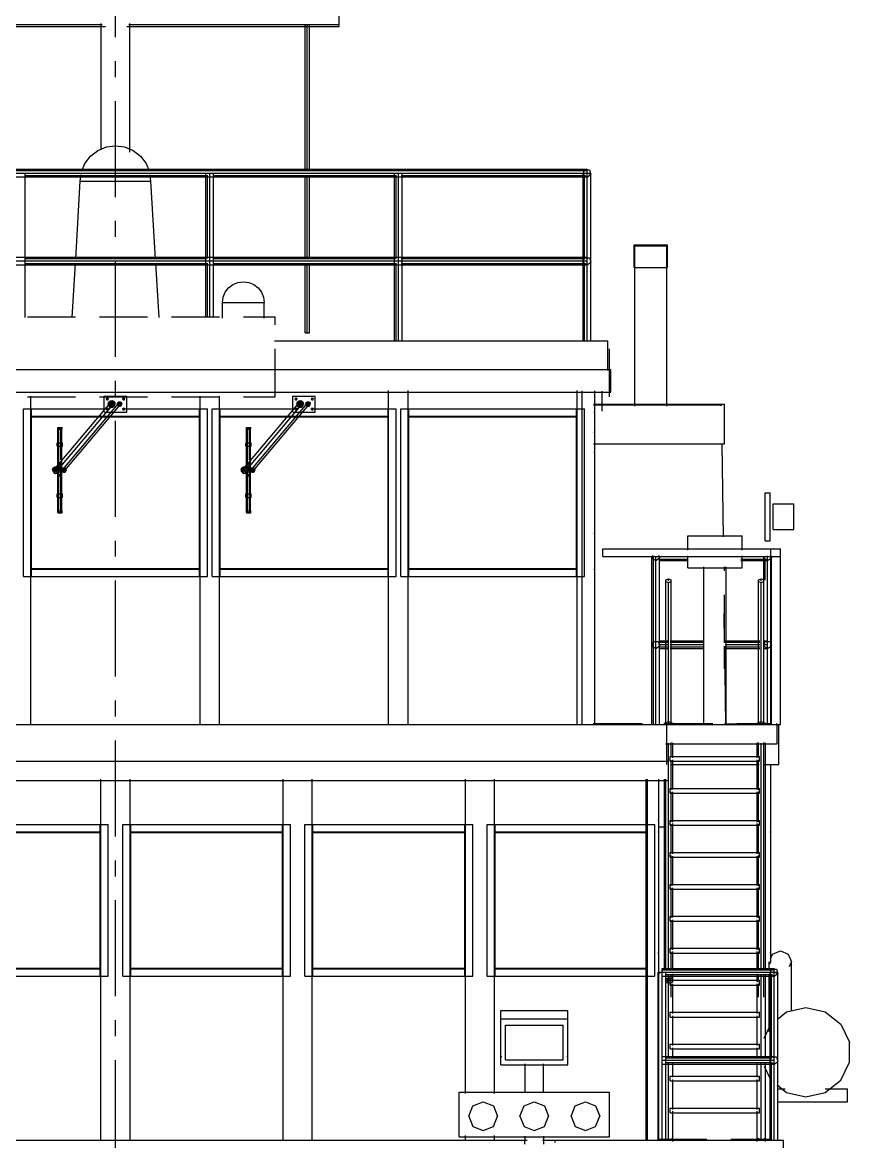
# Model space of a CAD drawing. Extents: x 5 to 836, y 5 to 589.
# Drawn here: x 500.2 to 551.9, y 477.9 to 547.9 of the extents above; entities that cross this region are included whole.
import ezdxf

# ---------------------------------------------------------------- set-up
doc = ezdxf.new("R2010")
doc.units = 0
doc.linetypes.add('CENTER', pattern=[10, 6, -1.5, 1, -1.5])
doc.linetypes.add('DASHED', pattern=[4.5, 3, -1.5])
for name, color, linetype in [('CENTRE', 4, 'CENTER'), ('DETAIL', 8, 'CONTINUOUS'), ('MARKING', 4, 'DASHED'), ('OUTLINE', 7, 'CONTINUOUS')]:
    doc.layers.add(name, color=color, linetype=linetype)

msp = doc.modelspace()

# ---------------------------------------------------------------- linework, layer by layer
at = {"layer": 'CENTRE'}
msp.add_line((506, 387), (506, 581), dxfattribs=at)
at = {"layer": 'DETAIL'}
for p, q in [((520, 547.67), (520, 548.33)), ((492, 547.79), (505.16, 547.79)), ((492, 547.67), (505.37, 547.67)), ((506.7, 547.67), (520, 547.67)), ((506.84, 547.79), (520, 547.79)), ((517.86, 538.65), (517.86, 547.75)), ((518, 538.65), (518, 547.75)), ((518.14, 538.65), (518.14, 547.75)), ((476.26, 538.5), (535.74, 538.5)), ((476.5, 538.74), (535.5, 538.74)), ((476.5, 538.65), (535.5, 538.65)), ((500.34, 529.46), (500.34, 538.5)), ((511.66, 529.46), (511.66, 538.5)), ((511.9, 529.46), (511.9, 538.5)), ((512.14, 529.46), (512.14, 538.5)), ((523.46, 528), (523.46, 538.5)), ((523.7, 528), (523.7, 538.5)), ((523.94, 528), (523.94, 538.5)), ((535.26, 538.42), (535.35, 538.7)), ((535.26, 528), (535.26, 538.5)), ((535.35, 538.7), (535.65, 538.7)), ((535.5, 528), (535.5, 538.74)), ((535.65, 538.7), (535.74, 538.42)), ((535.65, 538.43), (535.65, 538.5)), ((535.74, 528), (535.74, 538.5)), ((476.5, 538.26), (535.5, 538.26)), ((500.3, 538.35), (511.7, 538.35)), ((503.8, 538), (508.2, 538)), ((511.75, 533.15), (511.75, 538.36)), ((512.12, 538.35), (523.53, 538.35)), ((517.86, 533.12), (517.86, 538.37)), ((518, 533.12), (518, 538.37)), ((518.14, 533.12), (518.14, 538.37)), ((523.55, 533.15), (523.55, 538.36)), ((523.88, 538.35), (535.36, 538.35)), ((535.26, 538.42), (535.5, 538.25)), ((535.35, 533.15), (535.35, 538.36)), ((535.5, 538.25), (535.74, 538.42)), ((538.46, 534), (540.54, 534)), ((538.5, 533.95), (540.5, 533.95)), ((476.5, 533.24), (535.5, 533.24)), ((476.5, 533), (535.5, 533)), ((500.3, 533.15), (511.7, 533.15)), ((511.75, 529.46), (511.75, 532.87)), ((512.12, 533.15), (523.53, 533.15)), ((523.55, 528), (523.55, 532.87)), ((523.88, 533.15), (535.36, 533.15)), ((535.26, 532.92), (535.35, 533.2)), ((535.26, 532.92), (535.5, 532.75)), ((535.35, 533.2), (535.65, 533.2)), ((535.35, 528), (535.35, 532.87)), ((535.5, 532.75), (535.74, 532.92)), ((535.65, 533.2), (535.74, 532.92)), ((476.5, 532.76), (535.5, 532.76)), ((500.3, 532.85), (511.7, 532.85)), ((512.12, 532.85), (523.53, 532.85)), ((517.86, 528.5), (517.86, 532.84)), ((518, 528.5), (518, 532.84)), ((518.14, 528.5), (518.14, 532.84)), ((523.88, 532.85), (535.36, 532.85)), ((538.46, 532.6), (540.54, 532.6)), ((512.7, 530.4), (515.3, 530.4)), ((515.94, 528), (536.8, 528)), ((517.86, 528.5), (518.14, 528.5)), ((536.8, 526.14), (536.8, 528)), ((475, 526.2), (537, 526.2)), ((537, 524.8), (537, 526.2)), ((475, 524.8), (537, 524.8)), ((500.71, 504), (500.71, 524.54)), ((511.29, 504), (511.29, 524.54)), ((512.51, 504), (512.51, 524.54)), ((523.09, 504), (523.09, 524.89)), ((524.31, 504), (524.31, 524.89)), ((534.89, 504), (534.89, 524.89)), ((535.2, 504), (535.2, 524.88)), ((536, 504), (536, 524.88)), ((500.25, 523.75), (505.37, 523.75)), ((500.25, 513.25), (500.25, 523.75)), ((500.75, 513.25), (500.75, 523.75)), ((505.43, 524.37), (505.44, 524.4)), ((505.43, 524.37), (505.44, 524.34)), ((505.43, 523.73), (505.44, 523.76)), ((505.44, 524.4), (505.46, 524.42)), ((505.44, 524.34), (505.46, 524.32)), ((505.44, 523.76), (505.46, 523.78)), ((505.46, 524.42), (505.49, 524.43)), ((505.46, 524.32), (505.49, 524.31)), ((505.46, 523.78), (505.49, 523.79)), ((505.49, 524.43), (505.52, 524.42)), ((505.49, 524.31), (505.52, 524.32)), ((505.49, 523.79), (505.52, 523.78)), ((505.52, 524.42), (505.54, 524.4)), ((505.52, 524.32), (505.54, 524.34)), ((505.52, 523.78), (505.54, 523.76)), ((505.54, 524.4), (505.55, 524.37)), ((505.54, 524.34), (505.55, 524.37)), ((505.54, 524.09), (505.59, 524.19)), ((505.54, 524.09), (505.55, 523.98)), ((505.54, 523.76), (505.55, 523.73)), ((505.55, 523.98), (505.61, 523.89)), ((505.56, 524.05), (505.59, 524.14)), ((505.56, 524.05), (505.59, 523.96)), ((505.59, 524.19), (505.68, 524.25)), ((505.59, 524.14), (505.66, 524.21)), ((505.59, 523.96), (505.66, 523.89)), ((505.6, 524.05), (505.62, 524.13)), ((505.6, 524.05), (505.62, 523.97)), ((505.61, 523.89), (505.71, 523.84)), ((505.62, 524.13), (505.67, 524.18)), ((505.62, 523.97), (505.67, 523.92)), ((505.66, 524.21), (505.75, 524.24)), ((505.66, 524.07), (505.72, 524.13)), ((505.66, 524.07), (505.69, 523.98)), ((505.66, 523.89), (505.75, 523.86)), ((505.67, 524.18), (505.75, 524.2)), ((505.67, 523.92), (505.75, 523.9)), ((505.68, 524.25), (505.79, 524.26)), ((505.68, 524.05), (505.69, 524.09)), ((505.68, 524.05), (505.69, 524.01)), ((505.69, 524.09), (505.71, 524.11)), ((505.69, 524.01), (505.71, 523.99)), ((505.69, 523.98), (505.78, 523.97)), ((505.71, 524.11), (505.75, 524.12)), ((505.71, 523.99), (505.75, 523.98)), ((505.71, 523.84), (505.82, 523.85)), ((505.72, 524.13), (505.81, 524.12)), ((505.75, 524.24), (505.84, 524.21)), ((505.75, 524.2), (505.83, 524.18)), ((505.75, 524.12), (505.79, 524.11)), ((505.75, 523.98), (505.79, 523.99)), ((505.75, 523.9), (505.83, 523.92)), ((505.75, 523.86), (505.85, 523.89)), ((505.78, 523.97), (505.84, 524.03)), ((505.79, 524.26), (505.89, 524.21)), ((505.79, 524.11), (505.81, 524.09)), ((505.79, 523.99), (505.81, 524.01)), ((505.81, 524.12), (505.84, 524.03)), ((505.81, 524.09), (505.82, 524.05)), ((505.81, 524.01), (505.82, 524.05)), ((505.82, 523.85), (505.91, 523.91)), ((505.83, 524.18), (505.88, 524.13)), ((505.83, 523.92), (505.88, 523.97)), ((505.84, 524.21), (505.91, 524.14)), ((505.84, 523.89), (505.91, 523.96)), ((505.88, 524.13), (505.9, 524.05)), ((505.88, 523.97), (505.9, 524.05)), ((505.89, 524.21), (505.95, 524.12)), ((505.91, 524.14), (505.94, 524.05)), ((505.91, 523.96), (505.94, 524.05)), ((505.91, 523.91), (505.96, 524.01)), ((505.95, 524.12), (505.96, 524.01)), ((506.11, 524.07), (506.14, 524.14)), ((506.11, 524.07), (506.12, 524)), ((506.12, 524), (506.16, 523.94)), ((506.13, 524.05), (506.15, 524.11)), ((506.13, 524.05), (506.15, 523.99)), ((506.14, 524.14), (506.2, 524.18)), ((506.15, 524.11), (506.19, 524.15)), ((506.15, 524.05), (506.17, 524.1)), ((506.15, 524.05), (506.17, 524)), ((506.15, 523.99), (506.19, 523.95)), ((506.16, 523.94), (506.23, 523.91)), ((506.17, 524.1), (506.2, 524.13)), ((506.17, 524), (506.2, 523.97)), ((506.19, 524.15), (506.25, 524.17)), ((506.19, 524.06), (506.23, 524.11)), ((506.19, 524.06), (506.21, 524)), ((506.19, 523.95), (506.25, 523.93)), ((506.2, 524.18), (506.27, 524.19)), ((506.2, 524.13), (506.25, 524.15)), ((506.2, 523.97), (506.25, 523.95)), ((506.21, 524.05), (506.22, 524.07)), ((506.21, 524.05), (506.22, 524.03)), ((506.21, 524), (506.27, 523.99)), ((506.22, 524.07), (506.23, 524.08)), ((506.22, 524.03), (506.23, 524.02)), ((506.23, 524.11), (506.29, 524.1)), ((506.23, 524.08), (506.25, 524.09)), ((506.23, 524.02), (506.25, 524.01)), ((506.23, 523.91), (506.3, 523.92)), ((506.25, 524.17), (506.31, 524.15)), ((506.25, 524.15), (506.3, 524.13)), ((506.25, 524.09), (506.27, 524.08)), ((506.25, 524.01), (506.27, 524.02)), ((506.25, 523.95), (506.3, 523.97)), ((506.25, 523.93), (506.31, 523.95)), ((506.27, 524.19), (506.34, 524.16)), ((506.27, 524.08), (506.28, 524.07)), ((506.27, 523.99), (506.31, 524.04)), ((506.27, 524.02), (506.28, 524.03)), ((506.28, 524.07), (506.29, 524.05)), ((506.28, 524.03), (506.29, 524.05)), ((506.29, 524.1), (506.31, 524.04)), ((506.3, 524.13), (506.33, 524.1)), ((506.3, 523.97), (506.33, 524)), ((506.3, 523.92), (506.36, 523.96)), ((506.31, 524.15), (506.35, 524.11)), ((506.31, 523.95), (506.35, 523.99)), ((506.33, 524.1), (506.35, 524.05)), ((506.33, 524), (506.35, 524.05)), ((506.34, 524.16), (506.38, 524.1)), ((506.35, 524.11), (506.37, 524.05)), ((506.35, 523.99), (506.37, 524.05)), ((506.36, 523.96), (506.39, 524.03)), ((506.38, 524.1), (506.39, 524.03)), ((506.45, 524.37), (506.46, 524.4)), ((506.45, 524.37), (506.46, 524.34)), ((506.45, 523.73), (506.46, 523.76)), ((506.46, 524.4), (506.48, 524.42)), ((506.46, 524.34), (506.48, 524.32)), ((506.46, 523.76), (506.48, 523.78)), ((506.48, 524.42), (506.51, 524.43)), ((506.48, 524.32), (506.51, 524.31)), ((506.48, 523.78), (506.51, 523.79)), ((506.51, 524.43), (506.54, 524.42)), ((506.51, 524.31), (506.54, 524.32)), ((506.51, 523.79), (506.54, 523.78)), ((506.54, 524.42), (506.56, 524.4)), ((506.54, 524.32), (506.56, 524.34)), ((506.54, 523.78), (506.56, 523.76)), ((506.56, 524.4), (506.57, 524.37)), ((506.56, 524.34), (506.57, 524.37)), ((506.56, 523.76), (506.57, 523.73)), ((506.63, 523.75), (511.75, 523.75)), ((511.25, 513.25), (511.25, 523.75)), ((511.75, 513.25), (511.75, 523.75)), ((512.05, 523.75), (517.17, 523.75)), ((512.05, 513.25), (512.05, 523.75)), ((512.55, 513.25), (512.55, 523.75)), ((517.23, 524.37), (517.24, 524.4)), ((517.23, 524.37), (517.24, 524.34)), ((517.23, 523.73), (517.24, 523.76)), ((517.24, 524.4), (517.26, 524.42)), ((517.24, 524.34), (517.26, 524.32)), ((517.24, 523.76), (517.26, 523.78)), ((517.26, 524.42), (517.29, 524.43)), ((517.26, 524.32), (517.29, 524.31)), ((517.26, 523.78), (517.29, 523.79)), ((517.29, 524.43), (517.32, 524.42)), ((517.29, 524.31), (517.32, 524.32)), ((517.29, 523.79), (517.32, 523.78)), ((517.32, 524.42), (517.34, 524.4)), ((517.32, 524.32), (517.34, 524.34)), ((517.32, 523.78), (517.34, 523.76)), ((517.34, 524.4), (517.35, 524.37)), ((517.34, 524.34), (517.35, 524.37)), ((517.34, 524.09), (517.39, 524.19)), ((517.34, 524.09), (517.35, 523.98)), ((517.34, 523.76), (517.35, 523.73)), ((517.35, 523.98), (517.41, 523.89)), ((517.36, 524.05), (517.39, 524.14)), ((517.36, 524.05), (517.39, 523.96)), ((517.39, 524.19), (517.48, 524.25)), ((517.39, 524.14), (517.46, 524.21)), ((517.39, 523.96), (517.46, 523.89)), ((517.4, 524.05), (517.42, 524.13)), ((517.4, 524.05), (517.42, 523.97)), ((517.41, 523.89), (517.51, 523.84)), ((517.42, 524.13), (517.47, 524.18)), ((517.42, 523.97), (517.47, 523.92)), ((517.46, 524.21), (517.55, 524.24)), ((517.46, 524.07), (517.52, 524.13)), ((517.46, 524.07), (517.49, 523.98)), ((517.46, 523.89), (517.55, 523.86)), ((517.47, 524.18), (517.55, 524.2)), ((517.47, 523.92), (517.55, 523.9)), ((517.48, 524.25), (517.59, 524.26)), ((517.48, 524.05), (517.49, 524.09)), ((517.48, 524.05), (517.49, 524.01)), ((517.49, 524.09), (517.51, 524.11)), ((517.49, 524.01), (517.51, 523.99)), ((517.49, 523.98), (517.58, 523.97)), ((517.51, 524.11), (517.55, 524.12)), ((517.51, 523.99), (517.55, 523.98)), ((517.51, 523.84), (517.62, 523.85)), ((517.52, 524.13), (517.61, 524.12)), ((517.55, 524.24), (517.64, 524.22)), ((517.55, 524.2), (517.63, 524.18)), ((517.55, 524.12), (517.59, 524.11)), ((517.55, 523.98), (517.59, 523.99)), ((517.55, 523.9), (517.63, 523.92)), ((517.55, 523.86), (517.65, 523.89)), ((517.58, 523.97), (517.64, 524.03)), ((517.59, 524.26), (517.69, 524.21)), ((517.59, 524.11), (517.61, 524.09)), ((517.59, 523.99), (517.61, 524.01)), ((517.61, 524.12), (517.64, 524.03)), ((517.61, 524.09), (517.62, 524.05)), ((517.61, 524.01), (517.62, 524.05)), ((517.62, 523.85), (517.71, 523.91)), ((517.63, 524.18), (517.68, 524.13)), ((517.63, 523.92), (517.68, 523.97)), ((517.64, 524.21), (517.71, 524.14)), ((517.64, 523.89), (517.71, 523.96)), ((517.68, 524.13), (517.7, 524.05)), ((517.68, 523.97), (517.7, 524.05)), ((517.69, 524.21), (517.75, 524.12)), ((517.71, 524.14), (517.74, 524.05)), ((517.71, 523.96), (517.74, 524.05)), ((517.71, 523.91), (517.76, 524.01)), ((517.75, 524.12), (517.76, 524.01)), ((517.91, 524.07), (517.94, 524.14)), ((517.91, 524.07), (517.92, 524)), ((517.92, 524), (517.96, 523.94)), ((517.93, 524.05), (517.95, 524.11)), ((517.93, 524.05), (517.95, 523.99)), ((517.94, 524.14), (518, 524.18)), ((517.95, 524.11), (517.99, 524.15)), ((517.95, 524.05), (517.97, 524.1)), ((517.95, 524.05), (517.97, 524)), ((517.95, 523.99), (517.99, 523.95)), ((517.96, 524.1), (518, 524.14)), ((517.96, 523.94), (518.03, 523.91)), ((517.97, 524), (518, 523.97)), ((517.99, 524.15), (518.05, 524.17)), ((517.99, 524.06), (518.03, 524.11)), ((517.99, 524.06), (518.01, 524)), ((517.99, 523.95), (518.05, 523.93)), ((518, 524.18), (518.07, 524.19)), ((518, 524.13), (518.05, 524.15)), ((518, 523.97), (518.05, 523.95)), ((518.01, 524.05), (518.02, 524.07)), ((518.01, 524.05), (518.02, 524.03)), ((518.01, 524), (518.07, 523.99)), ((518.02, 524.07), (518.03, 524.08)), ((518.02, 524.03), (518.03, 524.02)), ((518.03, 524.11), (518.09, 524.1)), ((518.03, 524.08), (518.05, 524.09)), ((518.03, 524.02), (518.05, 524.01)), ((518.03, 523.91), (518.1, 523.92)), ((518.05, 524.17), (518.11, 524.15)), ((518.05, 524.15), (518.1, 524.13)), ((518.05, 524.09), (518.07, 524.08)), ((518.05, 524.01), (518.07, 524.02)), ((518.05, 523.95), (518.1, 523.97)), ((518.05, 523.93), (518.11, 523.95)), ((518.07, 524.19), (518.14, 524.16)), ((518.07, 524.08), (518.08, 524.07)), ((518.07, 523.99), (518.11, 524.04)), ((518.07, 524.02), (518.08, 524.03)), ((518.08, 524.07), (518.09, 524.05)), ((518.08, 524.03), (518.09, 524.05)), ((518.09, 524.1), (518.11, 524.04)), ((518.1, 524.13), (518.13, 524.1)), ((518.1, 523.97), (518.13, 524)), ((518.1, 523.92), (518.16, 523.96)), ((518.11, 524.15), (518.15, 524.11)), ((518.11, 523.95), (518.15, 523.99)), ((518.13, 524.1), (518.15, 524.05)), ((518.13, 524), (518.15, 524.05)), ((518.14, 524.16), (518.18, 524.1)), ((518.15, 524.11), (518.17, 524.05)), ((518.15, 523.99), (518.16, 524.05)), ((518.16, 523.96), (518.19, 524.03)), ((518.18, 524.1), (518.19, 524.03)), ((518.25, 524.37), (518.26, 524.4)), ((518.25, 524.37), (518.26, 524.34)), ((518.25, 523.73), (518.26, 523.76)), ((518.26, 524.4), (518.28, 524.42)), ((518.26, 524.34), (518.28, 524.32)), ((518.26, 523.76), (518.28, 523.78)), ((518.28, 524.42), (518.31, 524.43)), ((518.28, 524.32), (518.31, 524.31)), ((518.28, 523.78), (518.31, 523.79)), ((518.31, 524.43), (518.34, 524.42)), ((518.31, 524.31), (518.34, 524.32)), ((518.31, 523.79), (518.34, 523.78)), ((518.34, 524.42), (518.36, 524.4)), ((518.34, 524.32), (518.36, 524.34)), ((518.34, 523.78), (518.36, 523.76)), ((518.36, 524.4), (518.37, 524.37)), ((518.36, 524.34), (518.37, 524.37)), ((518.36, 523.76), (518.37, 523.73)), ((518.43, 523.75), (523.55, 523.75)), ((523.05, 513.25), (523.05, 523.75)), ((523.55, 513.25), (523.55, 523.75)), ((523.85, 523.75), (535.35, 523.75)), ((523.85, 513.25), (523.85, 523.75)), ((524.35, 513.25), (524.35, 523.75)), ((534.85, 513.25), (534.85, 523.75)), ((535.35, 513.25), (535.35, 523.75)), ((535.91, 524.05), (544.1, 524.05)), ((535.91, 524), (543.9, 524)), ((500.71, 523.29), (511.29, 523.29)), ((500.75, 523.25), (511.25, 523.25)), ((505.43, 523.73), (505.44, 523.7)), ((505.44, 523.7), (505.46, 523.68)), ((505.46, 523.68), (505.49, 523.67)), ((505.49, 523.67), (505.52, 523.68)), ((505.52, 523.68), (505.54, 523.7)), ((505.54, 523.7), (505.55, 523.73)), ((506.45, 523.73), (506.46, 523.7)), ((506.46, 523.7), (506.48, 523.68)), ((506.48, 523.68), (506.51, 523.67)), ((506.51, 523.67), (506.54, 523.68)), ((506.54, 523.68), (506.56, 523.7)), ((506.56, 523.7), (506.57, 523.73)), ((512.51, 523.29), (523.09, 523.29)), ((512.55, 523.25), (523.05, 523.25)), ((517.23, 523.73), (517.24, 523.7)), ((517.24, 523.7), (517.26, 523.68)), ((517.26, 523.68), (517.29, 523.67)), ((517.29, 523.67), (517.32, 523.68)), ((517.32, 523.68), (517.34, 523.7)), ((517.34, 523.7), (517.35, 523.73)), ((518.25, 523.73), (518.26, 523.7)), ((518.26, 523.7), (518.28, 523.68)), ((518.28, 523.68), (518.31, 523.67)), ((518.31, 523.67), (518.34, 523.68)), ((518.34, 523.68), (518.36, 523.7)), ((518.36, 523.7), (518.37, 523.73)), ((524.31, 523.29), (534.89, 523.29)), ((524.35, 523.25), (534.85, 523.25)), ((535.93, 523.54), (536, 523.54)), ((535.93, 522.29), (536, 522.29)), ((535.91, 521.55), (544.1, 521.55)), ((535.93, 521.04), (536, 521.04)), ((502.06, 519.96), (502.11, 520.06)), ((502.06, 519.96), (502.07, 519.85)), ((502.07, 519.85), (502.14, 519.76)), ((502.11, 520.06), (502.2, 520.12)), ((502.14, 519.76), (502.23, 519.71)), ((502.2, 520.12), (502.31, 520.13)), ((502.21, 519.92), (502.22, 519.95)), ((502.21, 519.92), (502.22, 519.89)), ((502.22, 519.95), (502.24, 519.97)), ((502.22, 519.89), (502.24, 519.87)), ((502.23, 519.71), (502.34, 519.72)), ((502.24, 519.97), (502.27, 519.98)), ((502.24, 519.87), (502.27, 519.86)), ((502.27, 519.98), (502.3, 519.97)), ((502.27, 519.86), (502.3, 519.87)), ((502.3, 519.97), (502.32, 519.95)), ((502.3, 519.87), (502.32, 519.89)), ((502.31, 520.13), (502.41, 520.08)), ((502.32, 519.95), (502.33, 519.92)), ((502.32, 519.89), (502.33, 519.92)), ((502.34, 519.72), (502.43, 519.78)), ((502.41, 520.08), (502.47, 519.99)), ((502.43, 519.78), (502.48, 519.88)), ((502.47, 519.99), (502.48, 519.88)), ((502.63, 519.94), (502.66, 520.01)), ((502.63, 519.94), (502.64, 519.87)), ((502.64, 519.87), (502.68, 519.81)), ((502.66, 520.01), (502.72, 520.05)), ((502.68, 519.81), (502.75, 519.78)), ((502.71, 519.92), (502.72, 519.95)), ((502.71, 519.92), (502.72, 519.89)), ((502.72, 520.05), (502.8, 520.06)), ((502.72, 519.95), (502.74, 519.97)), ((502.72, 519.89), (502.74, 519.87)), ((502.74, 519.97), (502.77, 519.98)), ((502.74, 519.87), (502.77, 519.86)), ((502.75, 519.78), (502.82, 519.79)), ((502.77, 519.98), (502.8, 519.97)), ((502.77, 519.86), (502.8, 519.87)), ((502.8, 520.06), (502.86, 520.03)), ((502.8, 519.97), (502.82, 519.95)), ((502.8, 519.87), (502.82, 519.89)), ((502.82, 519.95), (502.83, 519.92)), ((502.82, 519.89), (502.83, 519.92)), ((502.82, 519.79), (502.88, 519.83)), ((502.86, 520.03), (502.9, 519.97)), ((502.88, 519.83), (502.91, 519.9)), ((502.9, 519.97), (502.91, 519.9)), ((513.86, 519.96), (513.91, 520.06)), ((513.86, 519.96), (513.87, 519.85)), ((513.87, 519.85), (513.94, 519.76)), ((513.91, 520.06), (514, 520.12)), ((513.94, 519.76), (514.03, 519.71)), ((514, 520.12), (514.11, 520.13)), ((514.01, 519.92), (514.02, 519.95)), ((514.01, 519.92), (514.02, 519.89)), ((514.02, 519.95), (514.04, 519.97)), ((514.02, 519.89), (514.04, 519.87)), ((514.03, 519.71), (514.14, 519.72)), ((514.04, 519.97), (514.07, 519.98)), ((514.04, 519.87), (514.07, 519.86)), ((514.07, 519.98), (514.1, 519.97)), ((514.07, 519.86), (514.1, 519.87)), ((514.1, 519.97), (514.12, 519.95)), ((514.1, 519.87), (514.12, 519.89)), ((514.11, 520.13), (514.21, 520.08)), ((514.12, 519.95), (514.13, 519.92)), ((514.12, 519.89), (514.13, 519.92)), ((514.14, 519.72), (514.23, 519.78)), ((514.21, 520.08), (514.27, 519.99)), ((514.23, 519.78), (514.28, 519.88)), ((514.27, 519.99), (514.28, 519.88)), ((514.43, 519.94), (514.46, 520.01)), ((514.43, 519.94), (514.44, 519.87)), ((514.44, 519.87), (514.48, 519.81)), ((514.46, 520.01), (514.52, 520.05)), ((514.48, 519.81), (514.55, 519.78)), ((514.51, 519.92), (514.52, 519.95)), ((514.51, 519.92), (514.52, 519.89)), ((514.52, 520.05), (514.6, 520.06)), ((514.52, 519.95), (514.54, 519.97)), ((514.52, 519.89), (514.54, 519.87)), ((514.54, 519.97), (514.57, 519.98)), ((514.54, 519.87), (514.57, 519.86)), ((514.55, 519.78), (514.62, 519.79)), ((514.57, 519.98), (514.6, 519.97)), ((514.57, 519.86), (514.6, 519.87)), ((514.6, 520.06), (514.66, 520.03)), ((514.6, 519.97), (514.62, 519.95)), ((514.6, 519.87), (514.62, 519.89)), ((514.62, 519.95), (514.63, 519.92)), ((514.62, 519.89), (514.63, 519.92)), ((514.62, 519.79), (514.68, 519.83)), ((514.66, 520.03), (514.7, 519.97)), ((514.68, 519.83), (514.71, 519.9)), ((514.7, 519.97), (514.71, 519.9)), ((546.65, 515.5), (546.65, 518.5)), ((546.65, 518.5), (546.95, 518.5)), ((546.95, 515.5), (546.95, 518.5)), ((547.15, 517.8), (548.45, 517.8)), ((547.15, 516.2), (547.15, 517.8)), ((548.45, 516.2), (548.45, 517.8)), ((547.15, 516.2), (548.45, 516.2)), ((535.93, 515.96), (536, 515.96)), ((541.8, 514.9), (541.8, 515.8)), ((541.8, 515.8), (545.2, 515.8)), ((545.2, 514.9), (545.2, 515.8)), ((546.65, 515.5), (546.95, 515.5)), ((536.5, 514.5), (536.5, 515)), ((536.5, 515), (547.6, 515)), ((547, 504), (547, 515)), ((547.6, 504), (547.6, 515)), ((536.5, 514.5), (547.6, 514.5)), ((539.56, 514.42), (539.62, 514.59)), ((539.56, 504), (539.56, 514.5)), ((539.56, 514.42), (539.8, 514.25)), ((539.65, 504), (539.65, 514.5)), ((539.8, 504), (539.8, 514.5)), ((539.8, 514.25), (540.04, 514.42)), ((539.98, 514.59), (540.04, 514.42)), ((540.01, 514.35), (541.83, 514.35)), ((540.01, 514.26), (541.83, 514.26)), ((540.04, 504), (540.04, 514.5)), ((541.8, 513.8), (541.8, 514.56)), ((545.12, 514.35), (546.66, 514.35)), ((545.12, 514.26), (546.8, 514.26)), ((545.2, 513.8), (545.2, 514.56)), ((546.56, 504), (546.56, 514.5)), ((546.56, 514.42), (546.58, 514.48)), ((546.56, 514.42), (546.8, 514.25)), ((546.65, 513.03), (546.65, 514.36)), ((546.8, 504), (546.8, 514.56)), ((546.8, 514.25), (547.04, 514.42)), ((546.98, 514.59), (547.04, 514.42)), ((547.04, 504), (547.04, 514.5)), ((500.25, 513.25), (511.75, 513.25)), ((500.71, 513.71), (511.29, 513.71)), ((500.75, 513.75), (511.25, 513.75)), ((512.05, 513.25), (523.55, 513.25)), ((512.51, 513.71), (523.09, 513.71)), ((512.55, 513.75), (523.05, 513.75)), ((523.85, 513.25), (535.35, 513.25)), ((524.31, 513.71), (534.89, 513.71)), ((524.35, 513.75), (534.85, 513.75)), ((535.93, 513.71), (536, 513.71)), ((541.8, 513.8), (545.2, 513.8)), ((542.8, 504), (542.8, 513.86)), ((544.2, 504), (544.2, 513.86)), ((540.43, 513.06), (540.6, 513.12)), ((540.43, 504.04), (540.43, 513.06)), ((540.43, 512.94), (540.6, 512.88)), ((540.6, 512.98), (540.6, 513.12)), ((540.6, 513.12), (540.77, 513.06)), ((540.6, 512.88), (540.77, 512.94)), ((540.6, 504.01), (540.6, 512.88)), ((540.77, 504.04), (540.77, 513.06)), ((546.23, 513.06), (546.4, 513.12)), ((546.23, 504.04), (546.23, 513.06)), ((546.23, 512.94), (546.4, 512.88)), ((546.4, 512.98), (546.4, 513.12)), ((546.4, 513.12), (546.57, 513.06)), ((546.4, 512.88), (546.57, 512.94)), ((546.4, 504.01), (546.4, 512.88)), ((546.57, 504.04), (546.57, 513.06)), ((539.56, 508.92), (539.65, 509.2)), ((539.65, 509.2), (539.95, 509.2)), ((539.95, 509.2), (540.04, 508.92)), ((540.01, 509.24), (540.57, 509.24)), ((540.01, 509.15), (540.57, 509.15)), ((540.71, 509.24), (542.81, 509.24)), ((540.71, 509.15), (542.81, 509.15)), ((544.14, 509.24), (546.31, 509.24)), ((544.14, 509.15), (546.31, 509.15)), ((546.52, 509.24), (546.8, 509.24)), ((546.56, 508.92), (546.65, 509.2)), ((546.65, 509.2), (546.95, 509.2)), ((546.95, 509.2), (547.04, 508.92)), ((539.56, 508.92), (539.8, 508.75)), ((539.8, 508.75), (540.04, 508.92)), ((540.01, 509), (540.57, 509)), ((540.01, 508.85), (540.57, 508.85)), ((540.01, 508.76), (540.57, 508.76)), ((540.71, 509), (542.81, 509)), ((540.71, 508.85), (542.81, 508.85)), ((540.71, 508.76), (542.81, 508.76)), ((544.14, 509), (546.31, 509)), ((544.14, 508.85), (546.31, 508.85)), ((544.14, 508.76), (546.31, 508.76)), ((546.52, 509), (546.8, 509)), ((546.52, 508.76), (546.8, 508.76)), ((546.56, 508.92), (546.8, 508.75)), ((546.8, 508.75), (547.04, 508.92)), ((540.34, 504.09), (540.6, 504.18)), ((540.6, 504.18), (540.86, 504.09)), ((546.14, 504.09), (546.4, 504.18)), ((546.4, 504.18), (546.66, 504.09)), ((464.4, 504), (547.6, 504)), ((540.34, 504.02), (540.34, 504.09)), ((540.5, 501.5), (540.5, 504)), ((540.86, 504.02), (540.86, 504.09)), ((546.14, 504.02), (546.14, 504.09)), ((546.66, 504.02), (546.66, 504.09)), ((547.4, 502.8), (547.4, 504)), ((547.5, 501.5), (547.5, 504)), ((540.41, 502.8), (547.4, 502.8)), ((540.6, 488.66), (540.6, 502.84)), ((540.77, 501.95), (540.77, 502.88)), ((540.86, 501.92), (540.86, 502.86)), ((546.14, 501.92), (546.14, 502.86)), ((546.23, 501.95), (546.23, 502.88)), ((546.4, 488.66), (546.4, 502.84)), ((546.57, 488.62), (546.57, 502.88)), ((546.66, 488.61), (546.66, 502.86)), ((471.4, 501.7), (540.6, 501.7)), ((540.7, 501.7), (540.7, 502)), ((540.7, 502), (546.3, 502)), ((540.7, 501.7), (546.3, 501.7)), ((540.77, 499.92), (540.77, 501.76)), ((540.78, 501.5), (546.27, 501.5)), ((540.86, 499.93), (540.86, 501.78)), ((546.14, 499.93), (546.14, 501.78)), ((546.2, 501.43), (546.2, 501.5)), ((546.23, 499.92), (546.23, 501.76)), ((546.3, 501.7), (546.3, 502)), ((546.58, 501.5), (547.5, 501.5)), ((547, 489.12), (547, 501.5)), ((471.4, 500.5), (540.6, 500.5)), ((505.09, 478), (505.09, 500.59)), ((506.91, 478), (506.91, 500.59)), ((516.49, 478), (516.49, 500.59)), ((518.31, 478), (518.31, 500.59)), ((527.89, 480.92), (527.89, 500.59)), ((529.71, 480.92), (529.71, 500.59)), ((539.2, 478), (539.2, 500.59)), ((539.29, 478), (539.29, 500.59)), ((540, 478), (540, 500.59)), ((540.34, 488.61), (540.34, 500.59)), ((540.43, 488.62), (540.43, 500.57)), ((540.7, 499.7), (540.7, 500)), ((540.7, 500), (546.3, 500)), ((546.3, 499.7), (546.3, 500)), ((540.7, 499.7), (546.3, 499.7)), ((540.77, 497.91), (540.77, 499.78)), ((540.86, 497.9), (540.86, 499.79)), ((546.14, 497.9), (546.14, 499.79)), ((546.23, 497.91), (546.23, 499.78)), ((539.93, 498.04), (540, 498.04)), ((540.7, 497.7), (540.7, 498)), ((540.7, 498), (546.3, 498)), ((546.3, 497.7), (546.3, 498)), ((495.05, 497.75), (505.55, 497.75)), ((495.51, 497.29), (505.09, 497.29)), ((495.55, 497.25), (505.05, 497.25)), ((505.05, 488.25), (505.05, 497.75)), ((505.55, 488.25), (505.55, 497.75)), ((506.45, 497.75), (516.95, 497.75)), ((506.45, 488.25), (506.45, 497.75)), ((506.91, 497.29), (516.49, 497.29)), ((506.95, 488.25), (506.95, 497.75)), ((506.95, 497.25), (516.45, 497.25)), ((516.45, 488.25), (516.45, 497.75)), ((516.95, 488.25), (516.95, 497.75)), ((517.85, 497.75), (528.35, 497.75)), ((517.85, 488.25), (517.85, 497.75)), ((518.31, 497.29), (527.89, 497.29)), ((518.35, 488.25), (518.35, 497.75)), ((518.35, 497.25), (527.85, 497.25)), ((527.85, 488.25), (527.85, 497.75)), ((528.35, 488.25), (528.35, 497.75)), ((529.25, 497.75), (539.75, 497.75)), ((529.25, 488.25), (529.25, 497.75)), ((529.71, 497.29), (539.29, 497.29)), ((529.75, 488.25), (529.75, 497.75)), ((529.75, 497.25), (539.25, 497.25)), ((539.25, 488.25), (539.25, 497.75)), ((539.75, 488.25), (539.75, 497.75)), ((539.93, 497.29), (540, 497.29)), ((540, 497.6), (540.4, 497.6)), ((540.4, 488.67), (540.4, 497.6)), ((540.7, 497.7), (546.3, 497.7)), ((540.77, 495.94), (540.77, 497.77)), ((540.86, 495.91), (540.86, 497.8)), ((546.14, 495.91), (546.14, 497.8)), ((546.23, 495.94), (546.23, 497.77)), ((546.93, 497.29), (547, 497.29)), ((540.7, 495.7), (540.7, 496)), ((540.7, 496), (546.3, 496)), ((540.77, 493.91), (540.77, 495.8)), ((540.86, 493.92), (540.86, 495.77)), ((546.14, 493.92), (546.14, 495.77)), ((546.23, 493.91), (546.23, 495.8)), ((546.3, 495.7), (546.3, 496)), ((540.7, 495.7), (546.3, 495.7)), ((540.7, 493.7), (540.7, 494)), ((540.7, 494), (546.3, 494)), ((540.7, 493.7), (546.3, 493.7)), ((540.77, 491.9), (540.77, 493.79)), ((540.86, 491.93), (540.86, 493.78)), ((546.14, 491.93), (546.14, 493.78)), ((546.23, 491.9), (546.23, 493.79)), ((546.3, 493.7), (546.3, 494)), ((540.7, 491.7), (540.7, 492)), ((540.7, 492), (546.3, 492)), ((540.7, 491.7), (546.3, 491.7)), ((540.77, 489.92), (540.77, 491.76)), ((540.86, 489.9), (540.86, 491.79)), ((546.14, 489.9), (546.14, 491.79)), ((546.23, 489.92), (546.23, 491.76)), ((546.3, 491.7), (546.3, 492)), ((539.93, 489.71), (540, 489.71)), ((540.7, 489.7), (540.7, 490)), ((540.7, 490), (546.3, 490)), ((540.7, 489.7), (546.3, 489.7)), ((540.77, 488.62), (540.77, 489.78)), ((540.86, 488.61), (540.86, 489.79)), ((546.14, 488.61), (546.14, 489.79)), ((546.23, 488.62), (546.23, 489.78)), ((546.3, 489.7), (546.3, 490)), ((546.93, 489.71), (547, 489.71)), ((495.55, 488.75), (505.05, 488.75)), ((506.95, 488.75), (516.45, 488.75)), ((518.35, 488.75), (527.85, 488.75)), ((529.75, 488.75), (539.25, 488.75)), ((540.2, 478), (540.2, 488.74)), ((540.2, 488.74), (547.2, 488.74)), ((547.2, 478), (547.2, 488.74)), ((495.05, 488.25), (505.55, 488.25)), ((495.51, 488.71), (505.09, 488.71)), ((506.45, 488.25), (516.95, 488.25)), ((506.91, 488.71), (516.49, 488.71)), ((517.85, 488.25), (528.35, 488.25)), ((518.31, 488.71), (527.89, 488.71)), ((529.25, 488.25), (539.75, 488.25)), ((529.71, 488.71), (539.29, 488.71)), ((539.96, 488.5), (547.44, 488.5)), ((539.96, 478), (539.96, 488.5)), ((540.05, 488.43), (540.05, 488.5)), ((540.2, 488.65), (547.2, 488.65)), ((540.2, 488.26), (547.2, 488.26)), ((540.41, 488.35), (547.06, 488.35)), ((540.42, 488.14), (540.7, 488.14)), ((540.44, 478), (540.44, 488.5)), ((540.54, 488.09), (540.7, 488.18)), ((540.54, 487.91), (540.54, 488.09)), ((540.6, 483.13), (540.6, 488.38)), ((540.7, 488.18), (540.86, 488.09)), ((540.7, 487.7), (540.7, 488.14)), ((540.77, 487.92), (540.77, 488.39)), ((540.86, 487.91), (540.86, 488.4)), ((546.14, 487.91), (546.14, 488.4)), ((546.23, 487.92), (546.23, 488.39)), ((546.4, 483.13), (546.4, 488.38)), ((546.57, 486.94), (546.57, 488.39)), ((546.66, 483.12), (546.66, 488.4)), ((546.96, 488.42), (547.05, 488.7)), ((546.96, 478), (546.96, 488.5)), ((546.96, 488.42), (547.2, 488.25)), ((547.05, 488.7), (547.35, 488.7)), ((547.05, 483.15), (547.05, 488.36)), ((547.2, 488.25), (547.44, 488.42)), ((547.35, 488.7), (547.44, 488.42)), ((547.35, 488.43), (547.35, 488.5)), ((547.44, 478), (547.44, 488.5)), ((540.42, 488), (546.3, 488)), ((540.42, 487.86), (540.7, 487.86)), ((540.54, 487.91), (540.7, 487.82)), ((540.7, 487.82), (540.86, 487.91)), ((540.7, 487.7), (546.3, 487.7)), ((540.77, 486.94), (540.77, 487.78)), ((540.86, 485.92), (540.86, 487.77)), ((546.14, 485.92), (546.14, 487.77)), ((546.23, 486.94), (546.23, 487.78)), ((546.3, 487.7), (546.3, 488)), ((530.1, 482.7), (530.1, 486.1)), ((530.1, 486.1), (534.3, 486.1)), ((534.3, 482.7), (534.3, 486.1)), ((540.7, 485.7), (540.7, 486)), ((540.7, 486), (546.3, 486)), ((546.3, 485.7), (546.3, 486)), ((547.39, 485.55), (547.99, 486.02)), ((547.99, 486.02), (549.2, 486.3)), ((549.2, 486.3), (550.41, 486.02)), ((550.41, 486.02), (551.39, 485.25)), ((530.1, 485.58), (534.3, 485.58)), ((540.7, 485.7), (546.3, 485.7)), ((540.86, 483.92), (540.86, 485.78)), ((546.14, 483.92), (546.14, 485.78)), ((546.59, 484.37), (547.01, 485.25)), ((547.01, 485.25), (547.06, 485.29)), ((551.39, 485.25), (551.93, 484.12)), ((540.7, 483.7), (540.7, 484)), ((540.7, 484), (546.3, 484)), ((546.3, 483.7), (546.3, 484)), ((551.93, 482.88), (551.93, 484.12)), ((530.1, 483.22), (530.17, 483.22)), ((534.23, 483.22), (534.3, 483.22)), ((540.2, 483.24), (547.2, 483.24)), ((540.41, 483.15), (547.06, 483.15)), ((540.7, 483.7), (546.3, 483.7)), ((540.86, 483.12), (540.86, 483.78)), ((546.14, 483.12), (546.14, 483.78)), ((546.96, 482.92), (547.05, 483.2)), ((547.05, 483.2), (547.35, 483.2)), ((547.35, 483.2), (547.44, 482.92)), ((530.1, 482.7), (534.3, 482.7)), ((540.2, 483), (547.2, 483)), ((540.2, 482.76), (547.2, 482.76)), ((540.41, 482.85), (547.06, 482.85)), ((540.6, 477.96), (540.6, 482.86)), ((540.86, 481.93), (540.86, 482.87)), ((546.14, 481.93), (546.14, 482.87)), ((546.4, 477.96), (546.4, 482.86)), ((546.59, 482.63), (547.01, 481.75)), ((546.66, 477.91), (546.66, 482.87)), ((546.96, 482.92), (547.2, 482.75)), ((547.05, 478), (547.05, 482.87)), ((547.2, 482.75), (547.44, 482.92)), ((551.39, 481.75), (551.93, 482.88)), ((540.7, 481.7), (540.7, 482)), ((540.7, 482), (546.3, 482)), ((540.86, 479.91), (540.86, 481.79)), ((546.14, 479.91), (546.14, 481.79)), ((546.3, 481.7), (546.3, 482)), ((547, 478), (547, 481.99)), ((547.01, 481.75), (547.06, 481.71)), ((550.41, 480.98), (551.39, 481.75)), ((540.7, 481.7), (546.3, 481.7)), ((547, 481.2), (547.07, 481.2)), ((547.39, 481.45), (547.99, 480.98)), ((547.42, 481.2), (547.9, 481.2)), ((550.41, 481.2), (551.8, 481.2)), ((551.8, 480.4), (551.8, 481.2)), ((527.5, 478.2), (527.5, 481)), ((527.5, 481), (536.9, 481)), ((536.9, 478.2), (536.9, 481)), ((547, 480.4), (547.07, 480.4)), ((547.42, 480.4), (551.8, 480.4)), ((547.99, 480.98), (549.2, 480.7)), ((549.2, 480.7), (550.41, 480.98)), ((540.7, 479.7), (540.7, 480)), ((540.7, 480), (546.3, 480)), ((540.7, 479.7), (546.3, 479.7)), ((540.86, 477.91), (540.86, 479.8)), ((546.14, 477.91), (546.14, 479.8)), ((546.3, 479.7), (546.3, 480)), ((527.89, 478), (527.89, 478.28)), ((529.71, 478), (529.71, 478.28)), ((480.32, 478), (531.75, 478)), ((527.5, 478.2), (536.9, 478.2)), ((532.72, 478), (547.8, 478)), ((533.5, 477.86), (533.5, 478)), ((540.79, 478.11), (540.86, 478.09)), ((546.14, 478.09), (546.27, 478.13)), ((546.59, 478.11), (546.66, 478.09)), ((547.8, 475.5), (547.8, 478))]:
    msp.add_line(p, q, dxfattribs=at)
at = {"layer": 'MARKING'}
for p, q in [((496, 529.5), (516, 529.5)), ((516, 524.5), (516, 529.5)), ((536.9, 524.5), (536.9, 528.5)), ((496, 524.5), (516, 524.5)), ((536.45, 523.6), (536.45, 524.86)), ((544.1, 509.11), (544.1, 513.87)), ((544.1, 507.5), (544.1, 508.9)), ((535.88, 504.06), (547, 504.06)), ((535.88, 504.01), (547.05, 504.01)), ((536, 504.01), (536, 504.05)), ((536, 504.05), (540.55, 504.05)), ((540.4, 504.01), (540.4, 504.05)), ((540.69, 504.05), (542.85, 504.05)), ((544.11, 504.05), (546.35, 504.05)), ((546.49, 504.05), (547.05, 504.05)), ((547, 504.01), (547, 504.06)), ((547.33, 504.05), (547.4, 504.05)), ((547.33, 504.01), (547.4, 504.01)), ((547.4, 504.01), (547.4, 504.05)), ((540, 478), (540, 478.05)), ((540, 478.05), (547, 478.05)), ((540, 478), (547, 478)), ((547, 478), (547, 478.05))]:
    msp.add_line(p, q, dxfattribs=at)
at = {"layer": 'OUTLINE'}
for p, q in [((505.1, 539.95), (505.1, 547.85)), ((506.9, 539.81), (506.9, 547.85)), ((504.44, 539.56), (504.9, 539.91)), ((504.9, 539.91), (505.43, 540.13)), ((505.43, 540.13), (506, 540.2)), ((506, 540.2), (506.57, 540.13)), ((506.57, 540.13), (507.1, 539.91)), ((507.1, 539.91), (507.56, 539.56)), ((504.09, 539.1), (504.44, 539.56)), ((507.56, 539.56), (507.91, 539.1)), ((503.9, 538.63), (504.09, 539.1)), ((507.91, 539.1), (508.1, 538.63)), ((503.51, 533.14), (503.8, 538)), ((503.8, 538), (503.85, 538.38)), ((503.8, 538), (508.2, 538)), ((508.15, 538.38), (508.2, 538)), ((508.2, 538), (508.49, 533.14)), ((538.46, 532.6), (538.46, 534)), ((538.5, 523.91), (538.5, 533.95)), ((540.5, 523.91), (540.5, 533.95)), ((540.54, 532.6), (540.54, 534)), ((503.29, 529.46), (503.49, 532.86)), ((508.51, 532.86), (508.71, 529.46)), ((513.08, 531.32), (513.35, 531.53)), ((513.35, 531.53), (513.66, 531.66)), ((513.66, 531.66), (514, 531.7)), ((514, 531.7), (514.34, 531.66)), ((514.34, 531.66), (514.65, 531.53)), ((514.65, 531.53), (514.92, 531.32)), ((512.74, 530.74), (512.87, 531.05)), ((512.87, 531.05), (513.08, 531.32)), ((514.92, 531.32), (515.13, 531.05)), ((515.13, 531.05), (515.26, 530.74)), ((512.7, 530.4), (512.74, 530.74)), ((512.7, 529.42), (512.7, 530.4)), ((512.7, 530.4), (515.3, 530.4)), ((515.26, 530.74), (515.3, 530.4)), ((515.3, 529.42), (515.3, 530.4)), ((505.3, 524.54), (505.32, 524.55)), ((505.3, 523.56), (505.3, 524.54)), ((505.32, 524.55), (506.69, 524.55)), ((506.69, 524.55), (506.7, 524.54)), ((506.7, 523.56), (506.7, 524.54)), ((517.1, 524.54), (517.12, 524.55)), ((517.1, 523.56), (517.1, 524.54)), ((517.12, 524.55), (518.49, 524.55)), ((518.49, 524.55), (518.5, 524.54)), ((518.5, 523.56), (518.5, 524.54)), ((502.21, 519.99), (505.67, 524.1)), ((502.35, 519.87), (505.81, 523.98)), ((502.73, 519.97), (506.19, 524.08)), ((502.83, 519.89), (506.29, 524)), ((505.67, 524.1), (505.69, 524.1)), ((505.69, 524.1), (505.81, 524)), ((505.81, 524), (505.81, 523.98)), ((506.19, 524.08), (506.22, 524.08)), ((506.22, 524.08), (506.28, 524.02)), ((506.28, 524.02), (506.29, 524)), ((514.01, 519.99), (517.47, 524.1)), ((514.15, 519.87), (517.61, 523.98)), ((514.53, 519.97), (517.99, 524.08)), ((514.63, 519.89), (518.09, 524)), ((517.47, 524.1), (517.49, 524.1)), ((517.49, 524.1), (517.61, 524)), ((517.61, 524), (517.61, 523.98)), ((517.99, 524.08), (518.02, 524.08)), ((518.02, 524.08), (518.08, 524.02)), ((518.08, 524.02), (518.09, 524)), ((543.9, 524), (543.9, 523.93)), ((544.1, 521.55), (544.1, 524.05)), ((505.3, 523.56), (505.32, 523.55)), ((505.32, 523.55), (506.69, 523.55)), ((506.69, 523.55), (506.7, 523.56)), ((517.1, 523.56), (517.12, 523.55)), ((517.12, 523.55), (518.49, 523.55)), ((518.49, 523.55), (518.5, 523.56)), ((502.39, 522.57), (502.4, 522.59)), ((502.39, 522.48), (502.39, 522.57)), ((502.39, 522.48), (502.4, 522.47)), ((502.4, 522.59), (502.64, 522.59)), ((502.4, 522.55), (502.41, 522.57)), ((502.4, 520.06), (502.4, 522.55)), ((502.4, 522.47), (502.64, 522.47)), ((502.41, 522.57), (502.63, 522.57)), ((502.46, 517.28), (502.46, 522.56)), ((502.58, 520.55), (502.58, 522.56)), ((502.63, 522.57), (502.65, 522.55)), ((502.64, 522.59), (502.66, 522.57)), ((502.64, 522.47), (502.66, 522.48)), ((502.65, 517.28), (502.65, 522.55)), ((502.66, 522.48), (502.66, 522.57)), ((514.19, 522.57), (514.2, 522.59)), ((514.19, 522.48), (514.19, 522.57)), ((514.19, 522.48), (514.2, 522.47)), ((514.2, 522.59), (514.44, 522.59)), ((514.2, 522.55), (514.21, 522.57)), ((514.2, 520.06), (514.2, 522.55)), ((514.2, 522.47), (514.44, 522.47)), ((514.21, 522.57), (514.43, 522.57)), ((514.26, 517.28), (514.26, 522.56)), ((514.38, 520.55), (514.38, 522.56)), ((514.43, 522.57), (514.45, 522.55)), ((514.44, 522.59), (514.46, 522.57)), ((514.44, 522.47), (514.46, 522.48)), ((514.45, 517.28), (514.45, 522.55)), ((514.46, 522.48), (514.46, 522.57)), ((502.36, 521.61), (502.37, 521.63)), ((502.36, 521.42), (502.36, 521.61)), ((502.36, 521.42), (502.37, 521.41)), ((502.37, 521.63), (502.67, 521.63)), ((502.37, 521.41), (502.67, 521.41)), ((502.67, 521.63), (502.69, 521.61)), ((502.67, 521.41), (502.69, 521.42)), ((502.69, 521.42), (502.69, 521.61)), ((514.16, 521.61), (514.17, 521.63)), ((514.16, 521.42), (514.16, 521.61)), ((514.16, 521.42), (514.17, 521.41)), ((514.17, 521.63), (514.47, 521.63)), ((514.17, 521.41), (514.47, 521.41)), ((514.47, 521.63), (514.49, 521.61)), ((514.47, 521.41), (514.49, 521.42)), ((514.49, 521.42), (514.49, 521.61)), ((543.93, 521.55), (544.01, 515.75)), ((502.46, 520.26), (502.48, 520.28)), ((502.48, 520.28), (502.57, 520.28)), ((502.57, 520.28), (502.58, 520.26)), ((502.58, 517.28), (502.58, 520.34)), ((514.26, 520.26), (514.28, 520.28)), ((514.28, 520.28), (514.37, 520.28)), ((514.37, 520.28), (514.38, 520.26)), ((514.38, 517.28), (514.38, 520.34)), ((502.16, 520.01), (502.18, 520.03)), ((502.16, 519.82), (502.16, 520.01)), ((502.16, 519.82), (502.18, 519.81)), ((502.18, 520.03), (502.87, 520.03)), ((502.18, 519.81), (502.87, 519.81)), ((502.21, 519.99), (502.21, 519.97)), ((502.21, 519.97), (502.33, 519.87)), ((502.33, 519.87), (502.35, 519.87)), ((502.39, 520.18), (502.41, 520.19)), ((502.39, 520.05), (502.39, 520.18)), ((502.39, 519.66), (502.39, 519.79)), ((502.39, 519.66), (502.41, 519.64)), ((502.4, 517.28), (502.4, 519.78)), ((502.41, 520.19), (502.64, 520.19)), ((502.41, 519.64), (502.64, 519.64)), ((502.46, 519.57), (502.48, 519.56)), ((502.48, 519.56), (502.57, 519.56)), ((502.57, 519.56), (502.58, 519.57)), ((502.64, 520.19), (502.65, 520.18)), ((502.64, 519.64), (502.65, 519.66)), ((502.73, 519.97), (502.74, 519.95)), ((502.74, 519.95), (502.81, 519.89)), ((502.81, 519.89), (502.83, 519.89)), ((502.87, 520.03), (502.88, 520.01)), ((502.87, 519.81), (502.88, 519.82)), ((502.88, 519.82), (502.88, 520.01)), ((513.96, 520.01), (513.98, 520.03)), ((513.96, 519.82), (513.96, 520.01)), ((513.96, 519.82), (513.98, 519.81)), ((513.98, 520.03), (514.67, 520.03)), ((513.98, 519.81), (514.67, 519.81)), ((514.01, 519.99), (514.01, 519.97)), ((514.01, 519.97), (514.13, 519.87)), ((514.13, 519.87), (514.15, 519.87)), ((514.19, 520.18), (514.21, 520.19)), ((514.19, 520.05), (514.19, 520.18)), ((514.19, 519.66), (514.19, 519.79)), ((514.19, 519.66), (514.21, 519.64)), ((514.2, 517.28), (514.2, 519.78)), ((514.21, 520.19), (514.44, 520.19)), ((514.21, 519.64), (514.44, 519.64)), ((514.26, 519.57), (514.28, 519.56)), ((514.28, 519.56), (514.37, 519.56)), ((514.37, 519.56), (514.38, 519.57)), ((514.44, 520.19), (514.45, 520.18)), ((514.44, 519.64), (514.45, 519.66)), ((514.53, 519.97), (514.54, 519.95)), ((514.54, 519.95), (514.61, 519.89)), ((514.61, 519.89), (514.63, 519.89)), ((514.67, 520.03), (514.68, 520.01)), ((514.67, 519.81), (514.68, 519.82)), ((514.68, 519.82), (514.68, 520.01)), ((502.36, 518.41), (502.37, 518.43)), ((502.36, 518.22), (502.36, 518.41)), ((502.36, 518.22), (502.37, 518.21)), ((502.37, 518.43), (502.67, 518.43)), ((502.37, 518.21), (502.67, 518.21)), ((502.67, 518.43), (502.69, 518.41)), ((502.67, 518.21), (502.69, 518.22)), ((502.69, 518.22), (502.69, 518.41)), ((514.16, 518.41), (514.17, 518.43)), ((514.16, 518.22), (514.16, 518.41)), ((514.16, 518.22), (514.17, 518.21)), ((514.17, 518.43), (514.47, 518.43)), ((514.17, 518.21), (514.47, 518.21)), ((514.47, 518.43), (514.49, 518.41)), ((514.47, 518.21), (514.49, 518.22)), ((514.49, 518.22), (514.49, 518.41)), ((502.39, 517.35), (502.4, 517.37)), ((502.39, 517.26), (502.39, 517.35)), ((502.39, 517.26), (502.4, 517.25)), ((502.4, 517.37), (502.64, 517.37)), ((502.4, 517.28), (502.41, 517.27)), ((502.4, 517.25), (502.64, 517.25)), ((502.41, 517.27), (502.63, 517.27)), ((502.63, 517.27), (502.65, 517.28)), ((502.64, 517.37), (502.66, 517.35)), ((502.64, 517.25), (502.66, 517.26)), ((502.66, 517.26), (502.66, 517.35)), ((514.19, 517.35), (514.2, 517.37)), ((514.19, 517.26), (514.19, 517.35)), ((514.19, 517.26), (514.2, 517.25)), ((514.2, 517.37), (514.44, 517.37)), ((514.2, 517.28), (514.21, 517.27)), ((514.2, 517.25), (514.44, 517.25)), ((514.21, 517.27), (514.43, 517.27)), ((514.43, 517.27), (514.45, 517.28)), ((514.44, 517.37), (514.46, 517.35)), ((514.44, 517.25), (514.46, 517.26)), ((514.46, 517.26), (514.46, 517.35)), ((544.07, 510.93), (544.09, 509.11)), ((544.1, 508.9), (544.16, 504.01)), ((546.98, 489.33), (547.11, 489.64)), ((547.11, 489.64), (547.6, 489.84)), ((547.6, 489.84), (548.09, 489.64)), ((548.09, 489.64), (548.3, 489.15)), ((546.9, 489.15), (546.95, 489.03)), ((546.9, 488.64), (546.9, 489.15)), ((548.17, 488.85), (548.3, 489.15)), ((548.3, 486.07), (548.3, 489.15)), ((546.9, 484.77), (546.9, 488.38)), ((530.4, 483.03), (530.4, 485.19)), ((530.4, 485.19), (534, 485.19)), ((534, 483.03), (534, 485.19)), ((530.4, 483.03), (534, 483.03)), ((531.64, 480.97), (531.64, 482.78)), ((532.76, 482.78), (532.76, 480.97)), ((528.36, 480.14), (529, 480.4)), ((529, 480.4), (529.64, 480.14)), ((531.56, 480.14), (532.2, 480.4)), ((532.2, 480.4), (532.84, 480.14)), ((534.76, 480.14), (535.4, 480.4)), ((535.4, 480.4), (536.04, 480.14)), ((528.1, 479.5), (528.36, 480.14)), ((529.64, 480.14), (529.9, 479.5)), ((531.3, 479.5), (531.56, 480.14)), ((532.84, 480.14), (533.1, 479.5)), ((534.5, 479.5), (534.76, 480.14)), ((536.04, 480.14), (536.3, 479.5)), ((528.1, 479.5), (528.36, 478.86)), ((529.64, 478.86), (529.9, 479.5)), ((531.3, 479.5), (531.56, 478.86)), ((532.84, 478.86), (533.1, 479.5)), ((534.5, 479.5), (534.76, 478.86)), ((536.04, 478.86), (536.3, 479.5)), ((528.36, 478.86), (529, 478.6)), ((529, 478.6), (529.64, 478.86)), ((531.56, 478.86), (532.2, 478.6)), ((531.62, 477.75), (531.63, 478.24)), ((532.2, 478.6), (532.84, 478.86)), ((532.77, 478.24), (532.78, 477.75)), ((534.76, 478.86), (535.4, 478.6)), ((535.4, 478.6), (536.04, 478.86))]:
    msp.add_line(p, q, dxfattribs=at)

doc.saveas('drawing.dxf')
